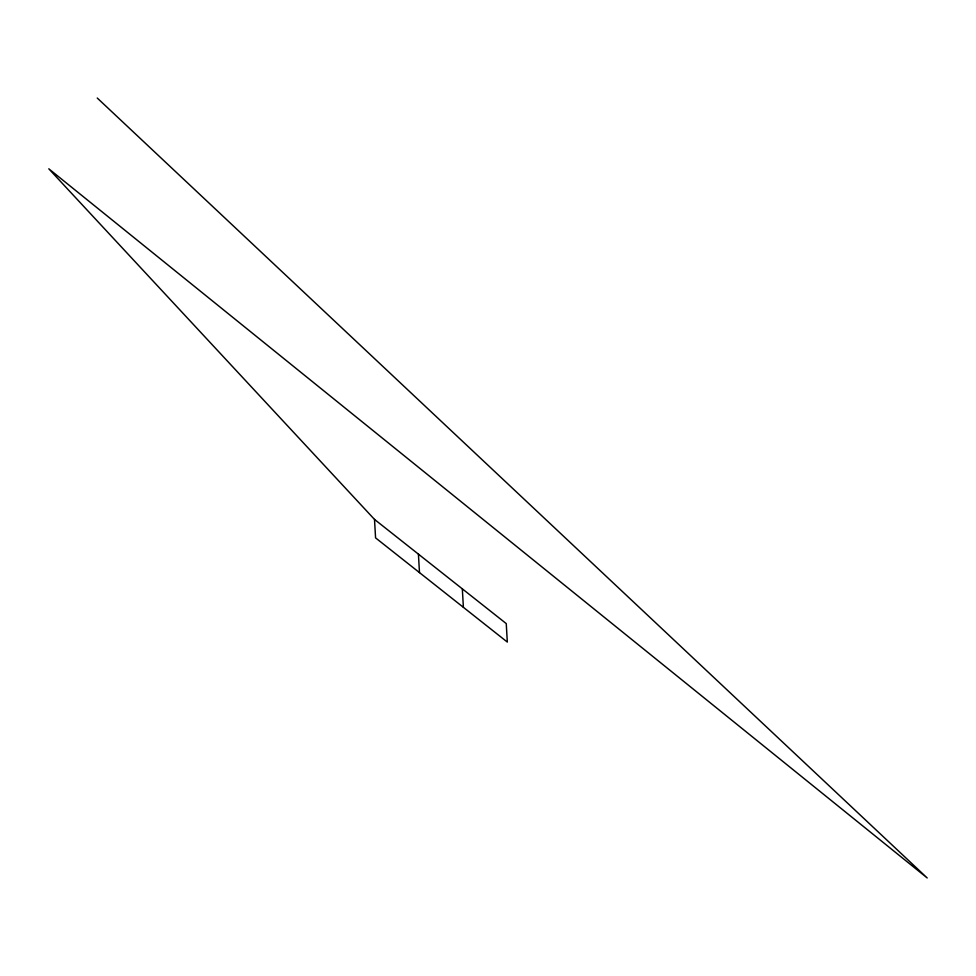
<?xml version="1.0" encoding="UTF-8"?>
<svg xmlns="http://www.w3.org/2000/svg" width="976" height="976" viewBox="0 0 976 976"><rect width="100%" height="100%" fill="white"/><g stroke="black" fill="none" stroke-linecap="round" stroke-linejoin="round"><path stroke-width="1.46" d="M374.503 519.415L506.251 623.591L507.313 642.062L375.577 537.886L374.503 519.415L48.8 168.811L927.2 877.961L97.258 98.039M462.331 588.87L463.393 607.34M418.423 554.136L419.485 572.607"/></g></svg>
